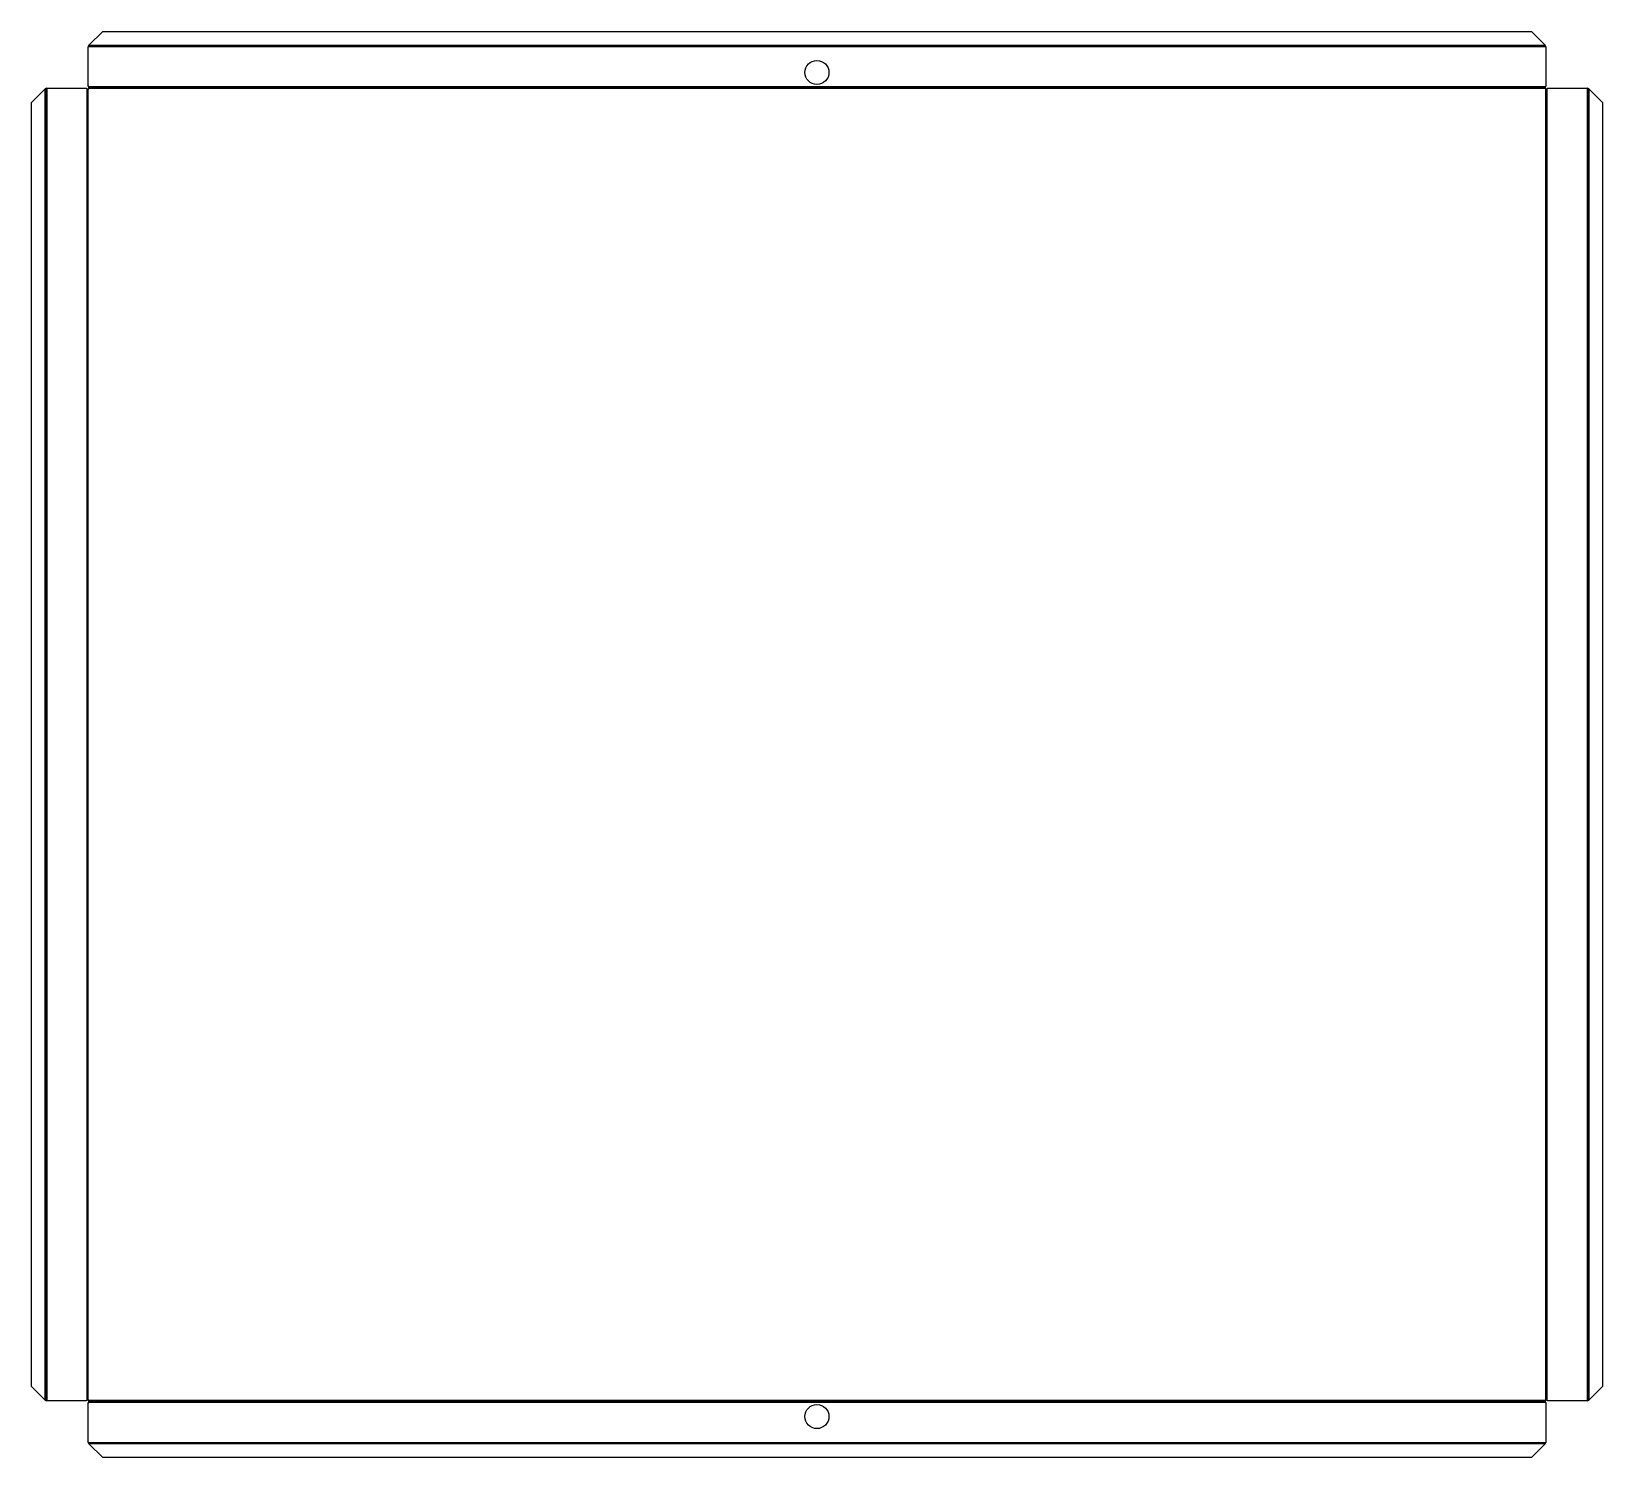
# Model space of a CAD drawing. Header units: millimetres. Extents: x -57 to 1192, y 0 to 1134.
import ezdxf

# ---------------------------------------------------------------- set-up
doc = ezdxf.new("R2010")
doc.units = ezdxf.units.MM

msp = doc.modelspace()

# ---------------------------------------------------------------- linework, layer by layer
at = {"layer": 'BEND'}
for p, q in [((1146.6, 1122), (-11.4, 1122)), ((-45.1, 1088.3), (-45.1, 45.3)), ((-11.9, 1087.8), (-11.9, 45.7)), ((1146.2, 1088.8), (-10.9, 1088.8)), ((1147.2, 45.7), (1147.2, 1087.8)), ((1180.3, 45.3), (1180.3, 1088.3)), ((-10.9, 44.7), (1146.2, 44.7)), ((-11.4, 11.6), (1146.6, 11.6))]:
    msp.add_line(p, q, dxfattribs=at)
at = {"layer": 'CUT'}
for p, q in [((-11, 1122.5), (0, 1133.5)), ((0, 1133.5), (1135.3, 1133.5)), ((1135.3, 1133.5), (1146.3, 1122.5)), ((-11.5, 1089.8), (-11.5, 1121.4)), ((1146.8, 1121.4), (1146.8, 1089.8)), ((-56.6, 1076.9), (-45.6, 1087.9)), ((-44.5, 1088.4), (-12.9, 1088.4)), ((-12.9, 1088.4), (-12.9, 1087.8)), ((-12.9, 1087.8), (-10.9, 1087.8)), ((-10.9, 1089.8), (-11.5, 1089.8)), ((-10.9, 1087.8), (-10.9, 1089.8)), ((1146.2, 1089.8), (1146.2, 1087.8)), ((1146.8, 1089.8), (1146.2, 1089.8)), ((1146.2, 1087.8), (1148.2, 1087.8)), ((1148.2, 1087.8), (1148.2, 1088.4)), ((1148.2, 1088.4), (1179.8, 1088.4)), ((1180.9, 1087.9), (1191.9, 1076.9)), ((-56.6, 56.6), (-56.6, 1076.9)), ((1191.9, 1076.9), (1191.9, 56.6)), ((-45.6, 45.6), (-56.6, 56.6)), ((1191.9, 56.6), (1180.9, 45.6)), ((-12.9, 45.1), (-44.5, 45.1)), ((-10.9, 45.7), (-12.9, 45.7)), ((-12.9, 45.7), (-12.9, 45.1)), ((-11.5, 12.1), (-11.5, 43.7)), ((-11.5, 43.7), (-10.9, 43.7)), ((-10.9, 43.7), (-10.9, 45.7)), ((1148.2, 45.7), (1146.2, 45.7)), ((1146.2, 45.7), (1146.2, 43.7)), ((1146.2, 43.7), (1146.8, 43.7)), ((1146.8, 43.7), (1146.8, 12.1)), ((1148.2, 45.1), (1148.2, 45.7)), ((1179.8, 45.1), (1148.2, 45.1)), ((0, 0), (-11, 11)), ((1135.3, 0), (0, 0)), ((1146.3, 11), (1135.3, 0))]:
    msp.add_line(p, q, dxfattribs=at)
for centre in [(567.6, 1100.9), (567.6, 32.6)]:
    msp.add_circle(centre, 9.55, dxfattribs=at)
for points in [[(-11, 1122.5), (-11.3, 1122.1), (-11.5, 1121.8), (-11.5, 1121.4)], [(1146.8, 1121.4), (1146.8, 1121.8), (1146.6, 1122.1), (1146.3, 1122.5)], [(-44.5, 1088.4), (-44.9, 1088.4), (-45.2, 1088.2), (-45.6, 1087.9)], [(1180.9, 1087.9), (1180.5, 1088.2), (1180.2, 1088.4), (1179.8, 1088.4)], [(-45.6, 45.6), (-45.2, 45.4), (-44.9, 45.1), (-44.5, 45.1)], [(1179.8, 45.1), (1180.2, 45.1), (1180.5, 45.4), (1180.9, 45.6)], [(-11.5, 12.1), (-11.5, 11.8), (-11.3, 11.4), (-11, 11)], [(1146.3, 11), (1146.6, 11.4), (1146.8, 11.8), (1146.8, 12.1)]]:
    msp.add_open_spline(points, degree=3, dxfattribs=at)
at = {"layer": 'MARK'}
for p, q in [((1146.8, 1121.4), (-11.5, 1121.4)), ((-11, 1122.5), (1146.3, 1122.5)), ((-45.6, 45.6), (-45.6, 1087.9)), ((-44.5, 1088.4), (-44.5, 45.1)), ((-12.5, 1087.8), (-12.5, 45.7)), ((-11.4, 45.7), (-11.4, 1087.8)), ((1146.2, 1089.4), (-10.9, 1089.4)), ((-10.9, 1088.3), (1146.2, 1088.3)), ((1146.6, 1087.8), (1146.6, 45.7)), ((1147.8, 45.7), (1147.8, 1087.8)), ((1179.8, 45.1), (1179.8, 1088.4)), ((1180.9, 1087.9), (1180.9, 45.6)), ((1146.2, 45.3), (-10.9, 45.3)), ((-10.9, 44.1), (1146.2, 44.1)), ((-11.5, 12.1), (1146.8, 12.1)), ((1146.3, 11), (-11, 11))]:
    msp.add_line(p, q, dxfattribs=at)

doc.saveas('drawing.dxf')
